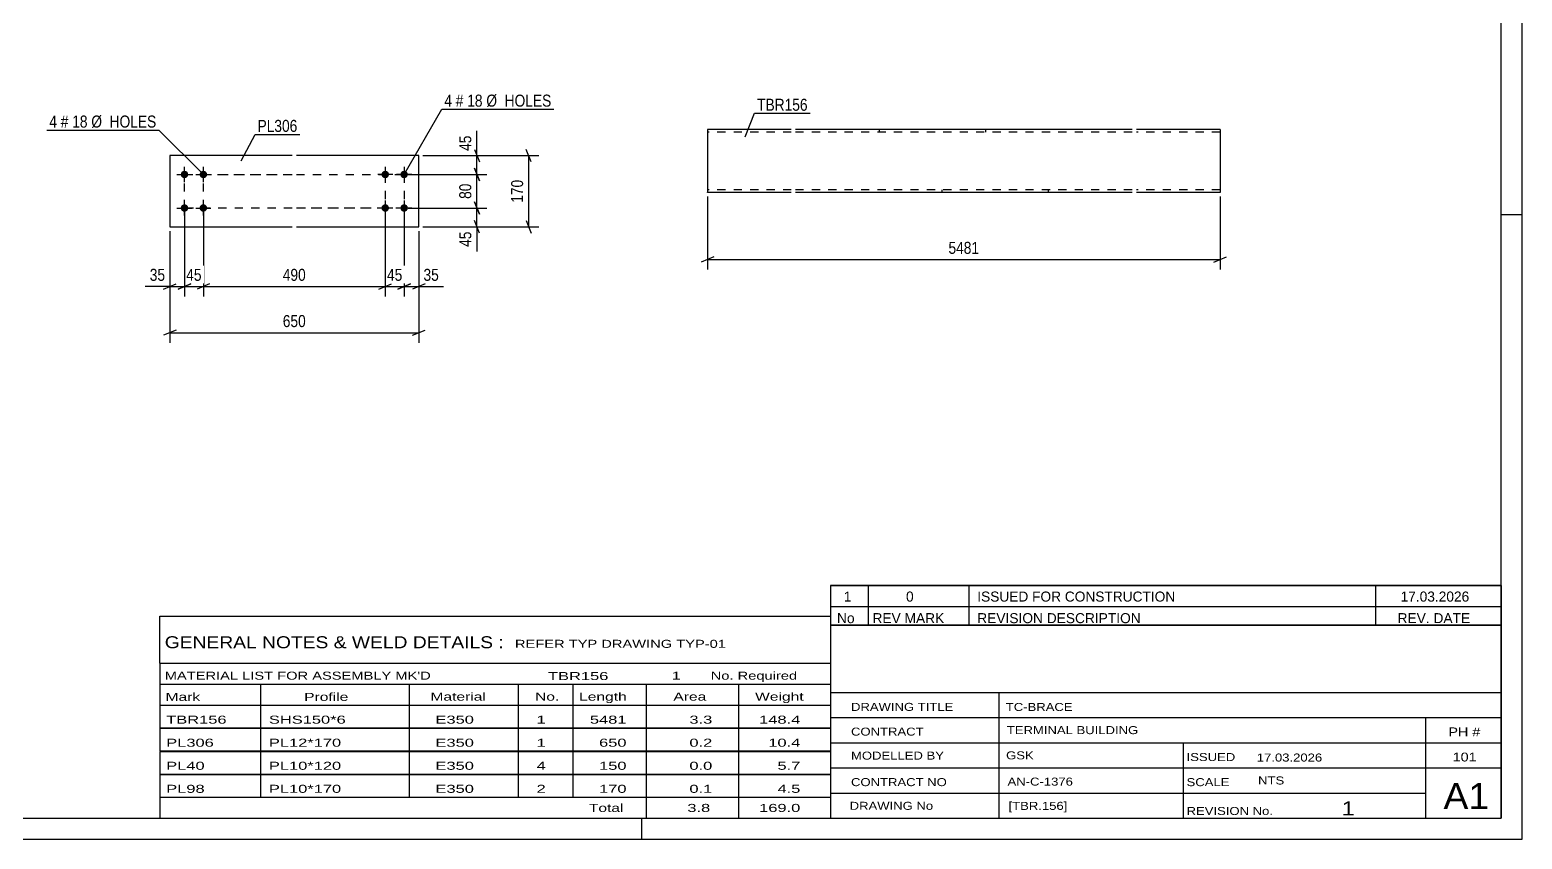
# Model space of a CAD drawing. Header units: millimetres. Extents: x 0 to 594, y 0 to 420.
# Drawn here: x 238 to 594, y 0 to 193.1 of the extents above; entities that cross this region are included whole.
import ezdxf

# ---------------------------------------------------------------- set-up
doc = ezdxf.new("R2010")
doc.units = ezdxf.units.MM
doc.linetypes.add('DXK_LINE_DOT2', pattern=[3.9198, 1.9599, -1.9599])
doc.styles.add('Arial Narrow', font='ARIALN.TTF', dxfattribs={"height": 0.2})

# ---------------------------------------------------------------- blocks, each defined once
blk = doc.blocks.new('Unknown-580574823-1132')
at = {"color": 5, "linetype": 'Continuous'}
for p, q in [((594, 0), (594, 420)), ((589, 5), (589, 415)), ((594, 149), (589, 149)), ((5, 5), (589, 5)), ((384, 0), (384, 5)), ((0, 0), (594, 0))]:
    blk.add_line(p, q, dxfattribs=at)
blk = doc.blocks.new('Part-580574823-5132 - 5131')
at = {"color": 2, "linetype": 'Continuous'}
for p, q in [((271.36, 163.12), (271.36, 146.12)), ((300.56, 163.12), (271.36, 163.12)), ((330.76, 163.12), (301.56, 163.12)), ((330.76, 146.12), (330.76, 163.12)), ((271.36, 146.12), (300.56, 146.12)), ((301.56, 146.12), (330.76, 146.12))]:
    blk.add_line(p, q, dxfattribs=at)
blk = doc.blocks.new('Bolt-580574823-5133 - 5131')
at = {"linetype": 'Continuous'}
for points in [[(322.76, 157.72, -1), (322.76, 159.52, -1)], [(327.26, 157.72, -1), (327.26, 159.52, -1)], [(322.76, 149.72, -1), (322.76, 151.52, -1)], [(327.26, 149.72, -1), (327.26, 151.52, -1)]]:
    blk.add_hatch(color=1, dxfattribs=at).paths.add_polyline_path(points)
at = {"color": 1, "linetype": 'Continuous'}
for p, q in [((322.76, 160.42), (322.76, 156.82)), ((327.26, 160.42), (327.26, 156.82)), ((324.56, 158.62), (320.96, 158.62)), ((329.06, 158.62), (325.46, 158.62)), ((324.56, 150.62), (320.96, 150.62)), ((322.76, 152.42), (322.76, 148.82)), ((329.06, 150.62), (325.46, 150.62)), ((327.26, 152.42), (327.26, 148.82))]:
    blk.add_line(p, q, dxfattribs=at)
blk = doc.blocks.new('Bolt-580574823-5134 - 5131')
at = {"linetype": 'Continuous'}
for points in [[(274.86, 159.52, -1), (274.86, 157.72, -1)], [(279.36, 159.52, -1), (279.36, 157.72, -1)], [(274.86, 151.52, -1), (274.86, 149.72, -1)], [(279.36, 151.52, -1), (279.36, 149.72, -1)]]:
    blk.add_hatch(color=1, dxfattribs=at).paths.add_polyline_path(points)
at = {"color": 1, "linetype": 'Continuous'}
for p, q in [((274.86, 156.82), (274.86, 160.42)), ((279.36, 156.82), (279.36, 160.42)), ((273.06, 158.62), (276.66, 158.62)), ((277.56, 158.62), (281.16, 158.62)), ((273.06, 150.62), (276.66, 150.62)), ((274.86, 148.82), (274.86, 152.42)), ((277.56, 150.62), (281.16, 150.62)), ((279.36, 148.82), (279.36, 152.42))]:
    blk.add_line(p, q, dxfattribs=at)
blk = doc.blocks.new('Part-580574823-2494 - 2487')
at = {"color": 2, "linetype": 'Continuous'}
for p, q in [((399.62, 169.33), (399.62, 154.43)), ((419.62, 169.33), (399.62, 169.33)), ((500.96, 169.33), (420.62, 169.33)), ((521.96, 169.33), (501.96, 169.33)), ((521.96, 169.33), (521.96, 154.33)), ((399.62, 154.33), (399.62, 154.43)), ((419.62, 154.33), (399.62, 154.33)), ((500.96, 154.33), (420.62, 154.33)), ((521.96, 154.33), (501.96, 154.33))]:
    blk.add_line(p, q, dxfattribs=at)
at = {"color": 7, "linetype": 'DXK_LINE_DOT2'}
for p, q in [((419.62, 168.73), (399.62, 168.73)), ((500.96, 168.73), (420.62, 168.73)), ((440.62, 169.33), (440.62, 168.73)), ((465.97, 169.33), (465.97, 168.73)), ((521.96, 168.73), (501.96, 168.73)), ((399.62, 154.93), (399.62, 154.98)), ((419.62, 154.93), (399.62, 154.93)), ((500.96, 154.93), (420.62, 154.93)), ((455.6, 154.33), (455.6, 154.93)), ((480.96, 154.33), (480.96, 154.93)), ((521.96, 154.93), (501.96, 154.93)), ((521.96, 154.93), (521.96, 154.98))]:
    blk.add_line(p, q, dxfattribs=at)
blk = doc.blocks.new('Rectangle-580574823-5305 - 5131')
at = {"color": 1, "linetype": 'DXK_LINE_DOT2'}
for p, q in [((274.86, 158.62), (300.56, 158.62)), ((274.86, 150.62), (274.86, 158.62)), ((301.56, 158.62), (327.26, 158.62)), ((327.26, 158.62), (327.26, 150.62)), ((300.56, 150.62), (274.86, 150.62)), ((327.26, 150.62), (301.56, 150.62))]:
    blk.add_line(p, q, dxfattribs=at)
blk = doc.blocks.new('Rectangle-580574823-5315 - 5131')
at = {"color": 1, "linetype": 'DXK_LINE_DOT2'}
for p, q in [((279.36, 158.62), (300.56, 158.62)), ((279.36, 150.62), (279.36, 158.62)), ((301.56, 158.62), (322.76, 158.62)), ((322.76, 158.62), (322.76, 150.62)), ((300.56, 150.62), (279.36, 150.62)), ((322.76, 150.62), (301.56, 150.62))]:
    blk.add_line(p, q, dxfattribs=at)
blk = doc.blocks.new('StraightDimension-580574823-5139 - 5131')
at = {"color": 7, "linetype": 'Continuous'}
for p, q in [((327.26, 149.62), (327.26, 129.49)), ((330.76, 145.12), (330.76, 129.49)), ((325.76, 131.29), (328.76, 132.49)), ((327.26, 131.89), (330.76, 131.89)), ((332.26, 132.49), (329.26, 131.29))]:
    blk.add_line(p, q, dxfattribs=at)
at = {"color": 0}
blk.add_wipeout([(336.14, 132.64), (336.14, 136.84), (331.28, 136.84), (331.28, 132.64)], dxfattribs=at)
at = {"color": 7, "linetype": 'Continuous'}
blk.add_line((330.76, 131.89), (336.66, 131.89), dxfattribs=at)
blk.add_line((330.76, 131.89), (336.66, 131.89), dxfattribs=at)
at = {"color": 3, "style": 'Arial Narrow'}
blk.add_text('35', height=2.863, dxfattribs=at).set_placement((331.88, 133.24))
blk = doc.blocks.new('StraightDimension-580574823-5140 - 5131')
at = {"color": 7, "linetype": 'Continuous'}
for p, q in [((322.76, 149.62), (322.76, 129.49)), ((327.26, 149.62), (327.26, 129.49)), ((321.26, 131.29), (324.26, 132.49)), ((322.76, 131.89), (327.26, 131.89)), ((328.76, 132.49), (325.76, 131.29))]:
    blk.add_line(p, q, dxfattribs=at)
at = {"color": 0}
blk.add_wipeout([(327.43, 132.64), (327.43, 136.84), (322.58, 136.84), (322.58, 132.64)], dxfattribs=at)
at = {"color": 3, "style": 'Arial Narrow'}
blk.add_text('45', height=2.863, dxfattribs=at).set_placement((323.18, 133.24))
blk = doc.blocks.new('StraightDimension-580574823-5141 - 5131')
at = {"color": 7, "linetype": 'Continuous'}
for p, q in [((279.36, 149.62), (279.36, 129.49)), ((322.76, 149.62), (322.76, 129.49)), ((280.86, 132.49), (277.86, 131.29)), ((279.36, 131.89), (322.76, 131.89)), ((321.26, 131.29), (324.26, 132.49))]:
    blk.add_line(p, q, dxfattribs=at)
at = {"color": 0}
blk.add_wipeout([(304.4, 132.64), (304.4, 136.84), (297.71, 136.84), (297.71, 132.64)], dxfattribs=at)
at = {"color": 3, "style": 'Arial Narrow'}
blk.add_text('490', height=2.863, dxfattribs=at).set_placement((298.31, 133.24))
blk = doc.blocks.new('StraightDimension-580574823-5142 - 5131')
at = {"color": 7, "linetype": 'Continuous'}
for p, q in [((274.86, 149.62), (274.86, 129.49)), ((279.36, 149.62), (279.36, 129.49)), ((273.36, 131.29), (276.36, 132.49)), ((274.86, 131.89), (279.36, 131.89)), ((280.86, 132.49), (277.86, 131.29))]:
    blk.add_line(p, q, dxfattribs=at)
at = {"color": 0}
blk.add_wipeout([(279.53, 132.64), (279.53, 136.84), (274.68, 136.84), (274.68, 132.64)], dxfattribs=at)
at = {"color": 3, "style": 'Arial Narrow'}
blk.add_text('45', height=2.863, dxfattribs=at).set_placement((275.28, 133.24))
blk = doc.blocks.new('StraightDimension-580574823-5143 - 5131')
at = {"color": 7, "linetype": 'Continuous'}
for p, q in [((274.86, 149.62), (274.86, 129.49)), ((271.36, 145.12), (271.36, 129.49)), ((269.86, 131.29), (272.86, 132.49)), ((271.36, 131.89), (274.86, 131.89)), ((276.36, 132.49), (273.36, 131.29))]:
    blk.add_line(p, q, dxfattribs=at)
at = {"color": 0}
blk.add_wipeout([(270.83, 132.64), (270.83, 136.84), (265.97, 136.84), (265.97, 132.64)], dxfattribs=at)
at = {"color": 7, "linetype": 'Continuous'}
blk.add_line((271.36, 131.89), (265.45, 131.89), dxfattribs=at)
blk.add_line((271.36, 131.89), (265.45, 131.89), dxfattribs=at)
at = {"color": 3, "style": 'Arial Narrow'}
blk.add_text('35', height=2.863, dxfattribs=at).set_placement((266.57, 133.24))
blk = doc.blocks.new('StraightDimension-580574823-5159 - 5131')
at = {"color": 7, "linetype": 'Continuous'}
for p, q in [((271.36, 145.12), (271.36, 118.46)), ((330.76, 145.12), (330.76, 118.46)), ((272.86, 121.46), (269.86, 120.26)), ((329.26, 120.26), (332.26, 121.46)), ((271.36, 120.86), (330.76, 120.86))]:
    blk.add_line(p, q, dxfattribs=at)
at = {"color": 0}
blk.add_wipeout([(304.4, 121.61), (304.4, 125.81), (297.71, 125.81), (297.71, 121.61)], dxfattribs=at)
at = {"color": 3, "style": 'Arial Narrow'}
blk.add_text('650', height=2.863, dxfattribs=at).set_placement((298.31, 122.21))
blk = doc.blocks.new('StraightDimension-580574823-5179 - 5131')
at = {"color": 7, "linetype": 'Continuous'}
for p, q in [((357.6, 161.62), (356.4, 164.62)), ((331.76, 163.12), (359.4, 163.12)), ((357, 146.12), (357, 163.12)), ((331.76, 146.12), (359.4, 146.12)), ((356.4, 147.62), (357.6, 144.62))]:
    blk.add_line(p, q, dxfattribs=at)
at = {"color": 0}
blk.add_wipeout([(356.25, 157.96), (352.05, 157.96), (352.05, 151.27), (356.25, 151.27)], dxfattribs=at)
at = {"color": 3, "style": 'Arial Narrow'}
blk.add_text('170', height=2.863, rotation=90.0002, dxfattribs=at).set_placement((355.65, 151.87))
blk = doc.blocks.new('StraightDimension-580574823-5283 - 5131')
at = {"color": 7, "linetype": 'Continuous'}
for p, q in [((344.03, 164.62), (345.23, 161.62)), ((331.76, 163.12), (347.03, 163.12)), ((344.63, 158.62), (344.63, 163.12)), ((328.26, 158.62), (347.03, 158.62)), ((345.23, 157.12), (344.03, 160.12))]:
    blk.add_line(p, q, dxfattribs=at)
at = {"color": 0}
blk.add_wipeout([(343.88, 168.5), (339.68, 168.5), (339.68, 163.64), (343.88, 163.64)], dxfattribs=at)
at = {"color": 7, "linetype": 'Continuous'}
blk.add_line((344.63, 163.12), (344.63, 169.02), dxfattribs=at)
blk.add_line((344.63, 163.12), (344.63, 169.02), dxfattribs=at)
at = {"color": 3, "style": 'Arial Narrow'}
blk.add_text('45', height=2.863, rotation=90.0002, dxfattribs=at).set_placement((343.28, 164.24))
blk = doc.blocks.new('StraightDimension-580574823-5284 - 5131')
at = {"color": 7, "linetype": 'Continuous'}
for p, q in [((328.26, 158.62), (347.03, 158.62)), ((344.03, 160.12), (345.23, 157.12)), ((344.63, 150.62), (344.63, 158.62)), ((328.26, 150.62), (347.03, 150.62)), ((345.23, 149.12), (344.03, 152.12))]:
    blk.add_line(p, q, dxfattribs=at)
at = {"color": 0}
blk.add_wipeout([(343.88, 157.05), (339.68, 157.05), (339.68, 152.19), (343.88, 152.19)], dxfattribs=at)
at = {"color": 3, "style": 'Arial Narrow'}
blk.add_text('80', height=2.863, rotation=90.0002, dxfattribs=at).set_placement((343.28, 152.79))
blk = doc.blocks.new('StraightDimension-580574823-5285 - 5131')
at = {"color": 7, "linetype": 'Continuous'}
for p, q in [((328.26, 150.62), (347.03, 150.62)), ((344.03, 152.12), (345.23, 149.12)), ((344.63, 146.12), (344.63, 150.62)), ((331.76, 146.12), (347.03, 146.12)), ((345.23, 144.62), (344.03, 147.62))]:
    blk.add_line(p, q, dxfattribs=at)
at = {"color": 0}
blk.add_wipeout([(343.88, 145.59), (339.68, 145.59), (339.68, 140.74), (343.88, 140.74)], dxfattribs=at)
at = {"color": 7, "linetype": 'Continuous'}
blk.add_line((344.63, 146.12), (344.63, 140.21), dxfattribs=at)
blk.add_line((344.63, 146.12), (344.63, 140.21), dxfattribs=at)
at = {"color": 3, "style": 'Arial Narrow'}
blk.add_text('45', height=2.863, rotation=90.0002, dxfattribs=at).set_placement((343.28, 141.34))
blk = doc.blocks.new('StraightDimension-580574823-2501 - 2487')
at = {"color": 7, "linetype": 'Continuous'}
for p, q in [((399.62, 153.33), (399.62, 135.93)), ((521.96, 153.33), (521.96, 135.93)), ((401.12, 138.93), (398.12, 137.73)), ((520.46, 137.73), (523.46, 138.93)), ((399.62, 138.33), (521.96, 138.33))]:
    blk.add_line(p, q, dxfattribs=at)
at = {"color": 0}
blk.add_wipeout([(465.04, 139.08), (465.04, 143.28), (456.53, 143.28), (456.53, 139.08)], dxfattribs=at)
at = {"color": 3, "style": 'Arial Narrow'}
blk.add_text('5481', height=2.863, dxfattribs=at).set_placement((457.13, 139.68))
blk = doc.blocks.new('Unknown-580574823-6009')
at = {"color": 7, "linetype": 'Continuous'}
for p, q in [((429, 51.05), (429, 5)), ((429, 51.05), (589, 51.05)), ((589, 51), (589, 5)), ((429, 35), (589, 35)), ((469.14, 35), (469.14, 5)), ((429, 29), (589, 29)), ((571, 5.05), (571, 29.05)), ((429, 23), (589, 23)), ((513.14, 23), (513.14, 5)), ((429, 17), (589, 17)), ((429, 11), (571, 11)), ((429, 5), (589, 5))]:
    blk.add_line(p, q, dxfattribs=at)
at = {"color": 7, "style": 'Arial Narrow'}
for s, height, width, p in [('DRAWING TITLE', 1.9089, 1.425378, (433.88, 30.61)), ('TC-BRACE', 1.909, 1.425378, (470.81, 30.59)), ('CONTRACT', 1.909, 1.425378, (433.88, 24.71)), ('TERMINAL BUILDING', 1.9089, 1.425378, (471.06, 25.07)), ('MODELLED BY', 1.9089, 1.425378, (433.88, 18.98)), ('GSK', 1.909, 1.425378, (470.88, 19.04)), ('ISSUED', 1.909, 1.425378, (513.94, 18.64)), ('17.03.2026', 1.909, 1.425378, (530.69, 18.52)), ('CONTRACT NO', 1.9089, 1.425378, (433.88, 12.66)), ('AN-C-1376', 1.909, 1.425378, (471.23, 12.78)), ('SCALE', 1.909, 1.425378, (513.94, 12.65)), ('A1', 6.204, 1.25, (575.24, 7.2)), ('DRAWING No', 1.909, 1.425378, (433.56, 7)), ('[TBR.156]', 1.909, 1.425378, (471.46, 6.99)), ('REVISION No.', 1.9089, 1.425378, (513.94, 5.77)), ('1', 3.34, 1.5, (550.91, 5.68))]:
    blk.add_text(s, height=height, dxfattribs=dict(at, width=width)).set_placement(p)
at = {"color": 7, "linetype": 'Continuous', "style": 'Arial Narrow'}
for s, height, width, p in [('PH #', 2.1, 1.42538, (576.4, 24.55)), ('101', 2.1, 1.42538, (577.41, 18.55)), ('NTS', 1.909, 1.425378, (531, 13.05))]:
    blk.add_text(s, height=height, dxfattribs=dict(at, width=width)).set_placement(p)
blk = doc.blocks.new('Unknown-580574823-6010')
at = {"color": 7, "linetype": 'Continuous'}
for p, q in [((429, 60.55), (589, 60.55)), ((589, 60.55), (429, 60.55)), ((429, 60.55), (429, 55.55)), ((438, 60.55), (438, 55.55)), ((462, 60.55), (462, 55.55)), ((559, 60.55), (559, 55.55)), ((589, 60.55), (589, 55.55)), ((429, 55.55), (589, 55.55)), ((429, 55.55), (429, 51.05)), ((429, 55.55), (589, 55.55)), ((438, 55.55), (438, 51.05)), ((462, 55.55), (462, 51.05)), ((559, 55.55), (559, 51.05)), ((589, 55.55), (589, 51.05)), ((589, 51.05), (429, 51.05))]:
    blk.add_line(p, q, dxfattribs=at)
at = {"color": 7, "linetype": 'Continuous', "style": 'Arial Narrow'}
for s, height, width, p in [('1', 2.39, 1.196471, (432.16, 56.7)), ('0', 2.39, 1.196471, (447, 56.7)), ('ISSUED FOR CONSTRUCTION', 2.3861, 1.196471, (464, 56.7)), ('17.03.2026', 2.386, 1.196471, (565, 56.7)), ('No', 2.386, 1.2, (430.54, 51.55)), ('REV MARK', 2.386, 1.2, (439, 51.55)), ('REVISION DESCRIPTION', 2.3861, 1.2, (464, 51.55)), ('REV. DATE', 2.386, 1.2, (564.28, 51.55))]:
    blk.add_text(s, height=height, dxfattribs=dict(at, width=width)).set_placement(p)
blk = doc.blocks.new('Unknown-580574823-6011')
at = {"color": 7, "linetype": 'Continuous'}
for p, q in [((269, 53.25), (429, 53.25)), ((269, 42), (269, 53.25)), ((429, 53.25), (429, 42)), ((269, 42), (429, 42)), ((269, 42), (269, 37)), ((429, 42), (429, 37)), ((269, 37), (429, 37)), ((269, 37), (269, 32)), ((293, 37), (293, 32)), ((328.5, 37), (328.5, 32)), ((354.5, 37), (354.5, 32)), ((367.5, 37), (367.5, 32)), ((385, 37), (385, 32)), ((407, 37), (407, 32)), ((429, 37), (429, 32)), ((269, 32), (429, 32)), ((269, 31.95), (269, 26.55)), ((269, 31.95), (429, 31.95)), ((293, 32), (293, 26.5)), ((328.5, 32), (328.5, 26.5)), ((354.5, 32), (354.5, 26.5)), ((367.5, 32), (367.5, 26.5)), ((385, 32), (385, 26.5)), ((407, 32), (407, 26.5)), ((429, 31.95), (429, 26.55)), ((269, 26.55), (429, 26.55)), ((269, 26.45), (269, 21.05)), ((269, 26.45), (429, 26.45)), ((293, 26.5), (293, 21)), ((328.5, 26.5), (328.5, 21)), ((354.5, 26.5), (354.5, 21)), ((367.5, 26.5), (367.5, 21)), ((385, 26.5), (385, 21)), ((407, 26.5), (407, 21)), ((429, 26.45), (429, 21.05)), ((269, 21.05), (429, 21.05)), ((269, 20.95), (269, 15.55)), ((269, 20.95), (429, 20.95)), ((293, 21), (293, 15.5)), ((328.5, 21), (328.5, 15.5)), ((354.5, 21), (354.5, 15.5)), ((367.5, 21), (367.5, 15.5)), ((385, 21), (385, 15.5)), ((407, 21), (407, 15.5)), ((429, 20.95), (429, 15.55)), ((269, 15.55), (429, 15.55)), ((269, 15.45), (269, 10.05)), ((269, 15.45), (429, 15.45)), ((293, 15.5), (293, 10)), ((328.5, 15.5), (328.5, 10)), ((354.5, 15.5), (354.5, 10)), ((367.5, 15.5), (367.5, 10)), ((385, 15.5), (385, 10)), ((407, 15.5), (407, 10)), ((429, 15.45), (429, 10.05)), ((269, 10.05), (429, 10.05)), ((269, 10), (429, 10)), ((269, 10), (269, 5)), ((385, 10), (385, 5)), ((407, 10), (407, 5)), ((429, 10), (429, 5)), ((269, 5), (429, 5))]:
    blk.add_line(p, q, dxfattribs=at)
at = {"color": 7, "style": 'Arial Narrow'}
for s, height, width, p in [('GENERAL NOTES & WELD DETAILS :', 2.8633, 1.4, (270.15, 45.56)), ('REFER TYP DRAWING TYP-01', 1.9089, 1.6, (353.7, 45.66)), ("MATERIAL LIST FOR ASSEMBLY MK'D", 1.9089, 1.6, (270.15, 38.06)), ('TBR156', 1.909, 1.794707, (361.59, 37.97)), ('1', 1.91, 1.794707, (391.08, 38.06)), ('No. Required', 1.9089, 1.6, (400.41, 38.06)), ('Mark', 1.909, 1.7, (270.34, 33)), ('Profile', 1.909, 1.7, (303.41, 33)), ('Material', 1.909, 1.7, (333.54, 33.06)), ('No.', 1.909, 1.7, (358.5, 33.06)), ('Length', 1.909, 1.7, (369, 33.06)), ('Area', 1.909, 1.7, (391.5, 33.06)), ('Weight', 1.909, 1.7, (411, 33.06))]:
    blk.add_text(s, height=height, dxfattribs=dict(at, width=width)).set_placement(p)
at = {"color": 7, "linetype": 'Continuous', "style": 'Arial Narrow'}
for s, height, width, p in [('TBR156', 1.909, 1.794707, (270.5, 27.56)), ('SHS150*6', 1.909, 1.794707, (295, 27.56)), ('E350', 1.909, 1.794707, (334.74, 27.56)), ('1', 1.91, 1.794707, (358.86, 27.56)), ('5481', 1.909, 1.794707, (371.58, 27.56)), ('3.3', 1.909, 1.794707, (395.32, 27.56)), ('148.4', 1.909, 1.794707, (411.96, 27.56)), ('PL306', 1.909, 1.794707, (270.5, 22.06)), ('PL12*170', 1.909, 1.794707, (295, 22.06)), ('E350', 1.909, 1.794707, (334.74, 22.06)), ('1', 1.91, 1.794707, (358.86, 22.06)), ('650', 1.909, 1.794707, (373.77, 22.06)), ('0.2', 1.909, 1.794707, (395.32, 22.06)), ('10.4', 1.909, 1.794707, (414.14, 22.06)), ('PL40', 1.909, 1.794707, (270.5, 16.56)), ('PL10*120', 1.909, 1.794707, (295, 16.56)), ('E350', 1.909, 1.794707, (334.74, 16.56)), ('4', 1.91, 1.794707, (358.86, 16.56)), ('150', 1.909, 1.794707, (373.77, 16.56)), ('0.0', 1.909, 1.794707, (395.32, 16.56)), ('5.7', 1.909, 1.794707, (416.33, 16.56)), ('PL98', 1.909, 1.794707, (270.5, 11.06)), ('PL10*170', 1.909, 1.794707, (295, 11.06)), ('E350', 1.909, 1.794707, (334.74, 11.06)), ('2', 1.91, 1.794707, (358.86, 11.06)), ('170', 1.909, 1.794707, (373.77, 11.06)), ('0.1', 1.909, 1.794707, (395.32, 11.06)), ('4.5', 1.909, 1.794707, (416.33, 11.06)), ('Total', 1.909, 1.7, (371.33, 6.5)), ('3.8', 1.909, 1.794707, (394.83, 6.5)), ('169.0', 1.909, 1.794707, (411.96, 6.5))]:
    blk.add_text(s, height=height, dxfattribs=dict(at, width=width)).set_placement(p)
blk = doc.blocks.new('Mark-580574823-5182 - 5131')
at = {"color": 0}
blk.add_wipeout([(301.8, 168.78), (301.8, 171.78), (292.29, 171.78), (292.29, 168.78)], dxfattribs=at)
blk.add_wipeout([(301.8, 168.78), (301.8, 171.78), (292.29, 171.78), (292.29, 168.78)], dxfattribs=at)
at = {"color": 30, "linetype": 'Continuous'}
for p, q in [((288.41, 161.89), (291.69, 168.18)), ((291.69, 168.18), (302.4, 168.18))]:
    blk.add_line(p, q, dxfattribs=at)
at = {"color": 3, "style": 'Arial Narrow'}
blk.add_text('PL306', height=2.863, dxfattribs=at).set_placement((292.29, 168.78))
blk = doc.blocks.new('Mark-580574823-5185 - 5131')
at = {"color": 0}
blk.add_wipeout([(338.68, 174.81), (338.68, 177.81), (336.86, 177.81), (336.86, 174.81)], dxfattribs=at)
blk.add_wipeout([(338.68, 174.81), (338.68, 177.81), (336.86, 177.81), (336.86, 174.81)], dxfattribs=at)
at = {"color": 7, "linetype": 'Continuous'}
blk.add_line((327.26, 158.62), (336.26, 174.21), dxfattribs=at)
at = {"color": 0}
blk.add_wipeout([(341.41, 174.81), (341.41, 177.81), (339.58, 177.81), (339.58, 174.81)], dxfattribs=at)
blk.add_wipeout([(341.41, 174.81), (341.41, 177.81), (339.58, 177.81), (339.58, 174.81)], dxfattribs=at)
at = {"color": 3, "style": 'Arial Narrow'}
blk.add_text('4', height=2.86, dxfattribs=at).set_placement((336.86, 174.81))
at = {"color": 0}
blk.add_wipeout([(345.97, 174.81), (345.97, 177.81), (342.31, 177.81), (342.31, 174.81)], dxfattribs=at)
blk.add_wipeout([(345.97, 174.81), (345.97, 177.81), (342.31, 177.81), (342.31, 174.81)], dxfattribs=at)
at = {"color": 3, "style": 'Arial Narrow'}
blk.add_text('#', height=2.86, dxfattribs=at).set_placement((339.58, 174.81))
at = {"color": 0}
blk.add_wipeout([(362.4, 174.81), (362.4, 177.81), (346.87, 177.81), (346.87, 174.81)], dxfattribs=at)
blk.add_wipeout([(362.4, 174.81), (362.4, 177.81), (346.87, 177.81), (346.87, 174.81)], dxfattribs=at)
at = {"color": 7, "linetype": 'Continuous'}
blk.add_line((336.26, 174.21), (363, 174.21), dxfattribs=at)
at = {"color": 3, "style": 'Arial Narrow'}
for s, p in [('18', (342.31, 174.81)), ('Ø  HOLES', (346.87, 174.81))]:
    blk.add_text(s, height=2.863, dxfattribs=at).set_placement(p)
blk = doc.blocks.new('Mark-580574823-5186 - 5131')
at = {"color": 0}
blk.add_wipeout([(244.44, 169.82), (244.44, 172.82), (242.61, 172.82), (242.61, 169.82)], dxfattribs=at)
blk.add_wipeout([(244.44, 169.82), (244.44, 172.82), (242.61, 172.82), (242.61, 169.82)], dxfattribs=at)
blk.add_wipeout([(247.17, 169.82), (247.17, 172.82), (245.34, 172.82), (245.34, 169.82)], dxfattribs=at)
blk.add_wipeout([(247.17, 169.82), (247.17, 172.82), (245.34, 172.82), (245.34, 169.82)], dxfattribs=at)
at = {"color": 3, "style": 'Arial Narrow'}
blk.add_text('4', height=2.86, dxfattribs=at).set_placement((242.61, 169.82))
at = {"color": 0}
blk.add_wipeout([(251.72, 169.82), (251.72, 172.82), (248.07, 172.82), (248.07, 169.82)], dxfattribs=at)
blk.add_wipeout([(251.72, 169.82), (251.72, 172.82), (248.07, 172.82), (248.07, 169.82)], dxfattribs=at)
at = {"color": 3, "style": 'Arial Narrow'}
blk.add_text('#', height=2.86, dxfattribs=at).set_placement((245.34, 169.82))
at = {"color": 0}
blk.add_wipeout([(268.15, 169.82), (268.15, 172.82), (252.62, 172.82), (252.62, 169.82)], dxfattribs=at)
blk.add_wipeout([(268.15, 169.82), (268.15, 172.82), (252.62, 172.82), (252.62, 169.82)], dxfattribs=at)
at = {"color": 7, "linetype": 'Continuous'}
for p in [(242.01, 169.22), (279.36, 158.62)]:
    blk.add_line(p, (268.75, 169.22), dxfattribs=at)
at = {"color": 3, "style": 'Arial Narrow'}
for s, p in [('18', (248.07, 169.82)), ('Ø  HOLES', (252.62, 169.82))]:
    blk.add_text(s, height=2.863, dxfattribs=at).set_placement(p)
blk = doc.blocks.new('Mark-580574823-2490 - 2487')
at = {"color": 0}
blk.add_wipeout([(423.53, 173.83), (423.53, 176.83), (411.48, 176.83), (411.48, 173.83)], dxfattribs=at)
blk.add_wipeout([(423.53, 173.83), (423.53, 176.83), (411.48, 176.83), (411.48, 173.83)], dxfattribs=at)
at = {"color": 30, "linetype": 'Continuous'}
for p, q in [((408.65, 167.58), (410.88, 173.23)), ((410.88, 173.23), (424.13, 173.23))]:
    blk.add_line(p, q, dxfattribs=at)
at = {"color": 3, "style": 'Arial Narrow'}
blk.add_text('TBR156', height=2.863, dxfattribs=at).set_placement((411.48, 173.83))

msp = doc.modelspace()

# ---------------------------------------------------------------- block references
for name in ['Unknown-580574823-1132', 'Part-580574823-2494 - 2487', 'Part-580574823-5132 - 5131', 'Bolt-580574823-5134 - 5131', 'Bolt-580574823-5133 - 5131', 'Rectangle-580574823-5305 - 5131', 'Rectangle-580574823-5315 - 5131', 'Unknown-580574823-6010', 'Unknown-580574823-6011', 'Unknown-580574823-6009']:
    msp.add_blockref(name, (0, 0))

# ---------------------------------------------------------------- next in the draw order: block references
for name in ['Mark-580574823-2490 - 2487', 'Mark-580574823-5186 - 5131', 'Mark-580574823-5182 - 5131', 'StraightDimension-580574823-2501 - 2487', 'StraightDimension-580574823-5139 - 5131']:
    msp.add_blockref(name, (0, 0))

# ---------------------------------------------------------------- next in the draw order: block references
msp.add_blockref('StraightDimension-580574823-5140 - 5131', (0, 0))

# ---------------------------------------------------------------- next in the draw order: block references
msp.add_blockref('StraightDimension-580574823-5141 - 5131', (0, 0))

# ---------------------------------------------------------------- next in the draw order: block references
msp.add_blockref('StraightDimension-580574823-5142 - 5131', (0, 0))

# ---------------------------------------------------------------- next in the draw order: block references
msp.add_blockref('StraightDimension-580574823-5143 - 5131', (0, 0))

# ---------------------------------------------------------------- next in the draw order: block references
msp.add_blockref('StraightDimension-580574823-5159 - 5131', (0, 0))

# ---------------------------------------------------------------- next in the draw order: block references
msp.add_blockref('StraightDimension-580574823-5179 - 5131', (0, 0))

# ---------------------------------------------------------------- next in the draw order: block references
msp.add_blockref('StraightDimension-580574823-5283 - 5131', (0, 0))

# ---------------------------------------------------------------- next in the draw order: block references
msp.add_blockref('StraightDimension-580574823-5284 - 5131', (0, 0))

# ---------------------------------------------------------------- next in the draw order: block references
for name in ['Mark-580574823-5185 - 5131', 'StraightDimension-580574823-5285 - 5131']:
    msp.add_blockref(name, (0, 0))

doc.saveas('drawing.dxf')
